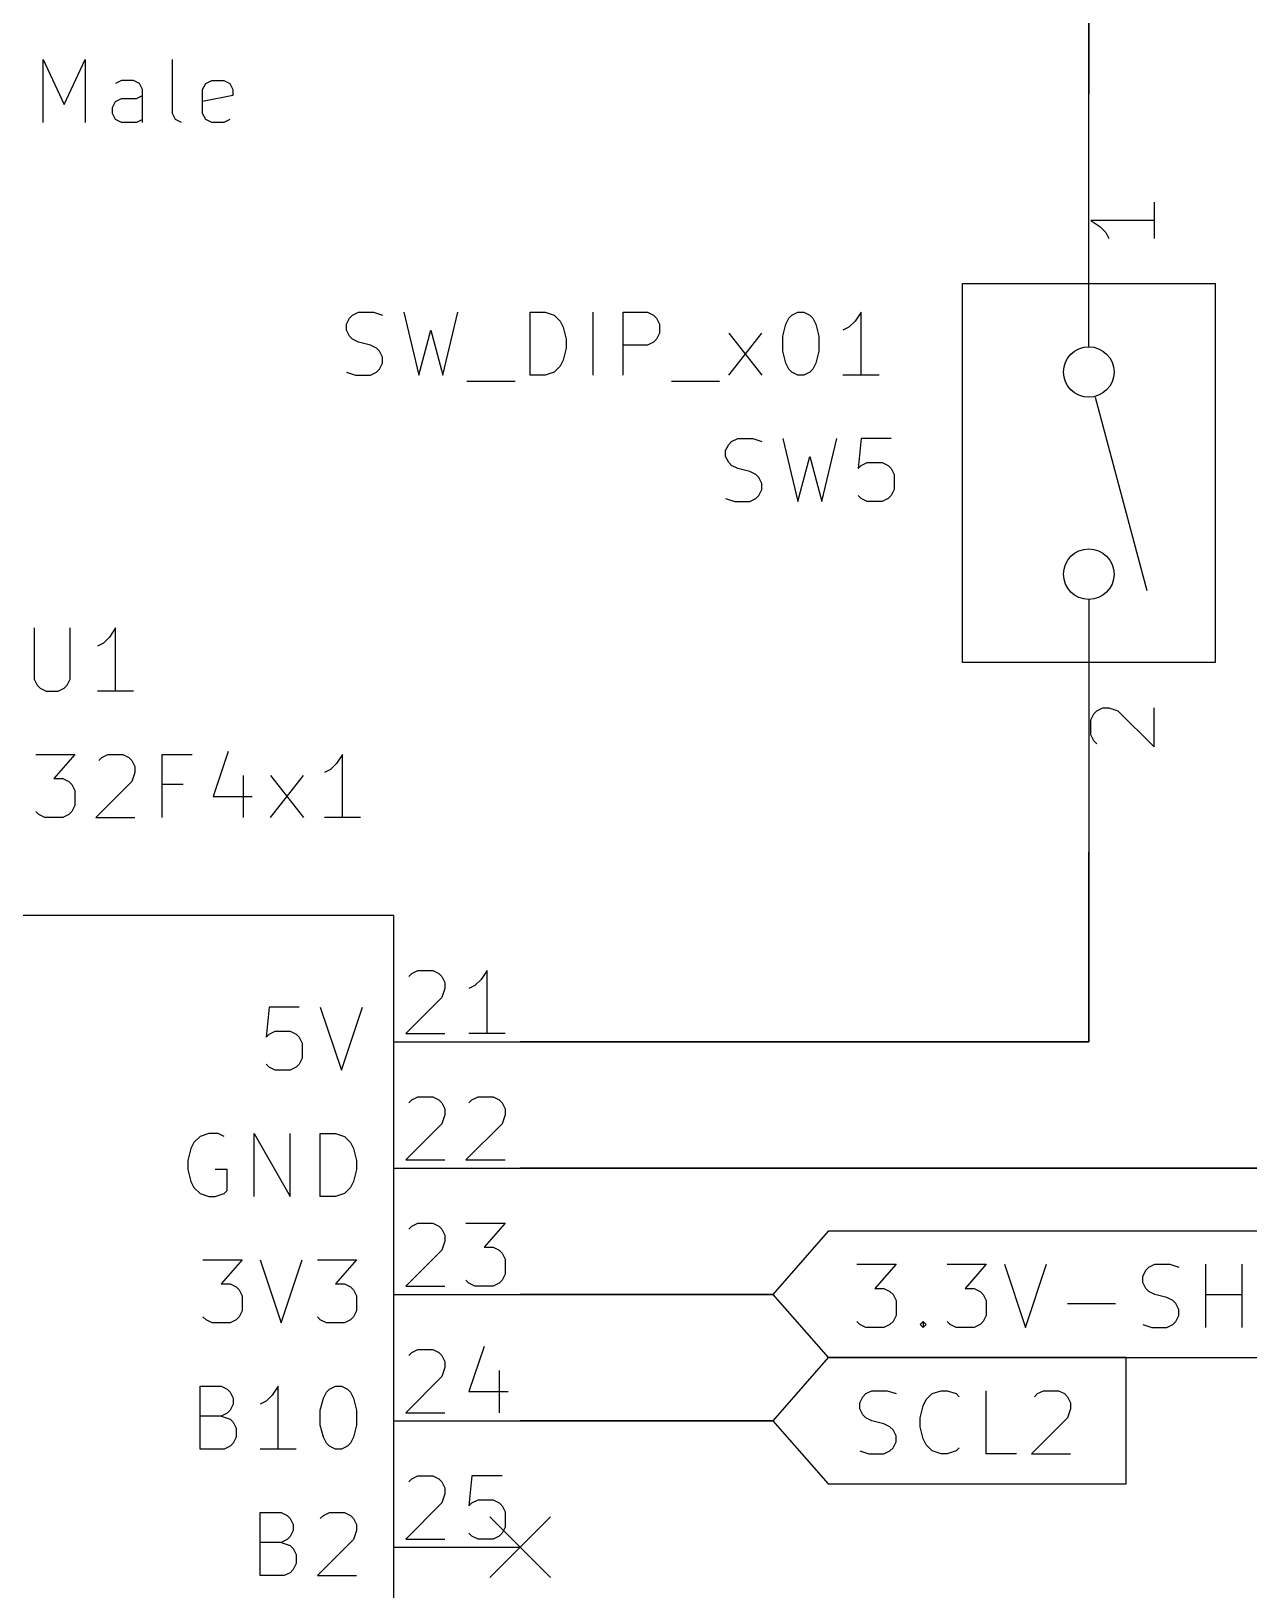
# Model space of a CAD drawing. Extents: x -4.8 to 16.7, y -9.4 to 5.7.
# Drawn here: x 12.519 to 14.687, y 0.669 to 3.445 of the extents above; entities that cross this region are included whole.
import ezdxf

# ---------------------------------------------------------------- set-up
doc = ezdxf.new("R2010")
doc.units = 0
doc.header["$MEASUREMENT"] = 0
for name, color, linetype in [('BLUE2', 5, 'CONTINUOUS'), ('CYAN2', 4, 'CONTINUOUS'), ('LYELLOW', 51, 'CONTINUOUS'), ('RED2', 1, 'CONTINUOUS'), ('RED3', 11, 'CONTINUOUS')]:
    doc.layers.add(name, color=color, linetype=linetype)
doc.layers.add('GREEN3', color=91, linetype='CONTINUOUS', lineweight=30)

msp = doc.modelspace()

# ---------------------------------------------------------------- linework, layer by layer
at = {"layer": 'BLUE2', "linetype": 'Continuous'}
for p, q in [((13.3358, 0.7993), (13.4438, 0.6913)), ((13.4438, 0.7993), (13.3358, 0.6913))]:
    msp.add_line(p, q, dxfattribs=at)
at = {"layer": 'CYAN2', "linetype": 'Continuous'}
for p, q in [((12.5407, 3.282), (12.5407, 3.3945)), ((12.5407, 3.3945), (12.5782, 3.3141)), ((12.5407, 3.282), (12.5407, 3.3945)), ((12.5407, 3.3945), (12.5782, 3.3141)), ((12.5782, 3.3141), (12.6157, 3.3945)), ((12.5782, 3.3141), (12.6157, 3.3945)), ((12.6157, 3.3945), (12.6157, 3.282)), ((12.6157, 3.3945), (12.6157, 3.282)), ((12.7711, 3.298), (12.7711, 3.3945)), ((12.7711, 3.298), (12.7711, 3.3945)), ((12.68, 3.357), (12.6693, 3.3516)), ((12.68, 3.357), (12.6693, 3.3516)), ((12.7014, 3.357), (12.68, 3.357)), ((12.7014, 3.357), (12.68, 3.357)), ((12.7121, 3.3516), (12.7014, 3.357)), ((12.7121, 3.3516), (12.7014, 3.357)), ((12.7175, 3.3409), (12.7121, 3.3516)), ((12.7175, 3.3409), (12.7121, 3.3516)), ((12.7175, 3.282), (12.7175, 3.3409)), ((12.7175, 3.282), (12.7175, 3.3409)), ((12.8246, 3.3409), (12.83, 3.3516)), ((12.8246, 3.3409), (12.83, 3.3516)), ((12.8246, 3.298), (12.8246, 3.3409)), ((12.8246, 3.298), (12.8246, 3.3409)), ((12.83, 3.3516), (12.8407, 3.357)), ((12.83, 3.3516), (12.8407, 3.357)), ((12.8407, 3.357), (12.8622, 3.357)), ((12.8407, 3.357), (12.8622, 3.357)), ((12.8622, 3.357), (12.8729, 3.3516)), ((12.8622, 3.357), (12.8729, 3.3516)), ((12.8729, 3.3516), (12.8782, 3.3409)), ((12.8729, 3.3516), (12.8782, 3.3409)), ((12.8782, 3.3409), (12.8782, 3.3302)), ((12.8782, 3.3409), (12.8782, 3.3302)), ((12.6639, 3.3087), (12.6693, 3.3195)), ((12.6639, 3.3087), (12.6693, 3.3195)), ((12.6639, 3.298), (12.6639, 3.3087)), ((12.6639, 3.298), (12.6639, 3.3087)), ((12.6693, 3.3195), (12.68, 3.3248)), ((12.6693, 3.3195), (12.68, 3.3248)), ((12.68, 3.3248), (12.7068, 3.3248)), ((12.68, 3.3248), (12.7068, 3.3248)), ((12.7068, 3.3248), (12.7175, 3.3302)), ((12.7068, 3.3248), (12.7175, 3.3302)), ((12.8782, 3.3302), (12.8246, 3.3195)), ((12.8782, 3.3302), (12.8246, 3.3195)), ((12.6693, 3.2873), (12.6639, 3.298)), ((12.6693, 3.2873), (12.6639, 3.298)), ((12.68, 3.282), (12.6693, 3.2873)), ((12.68, 3.282), (12.6693, 3.2873)), ((12.7068, 3.282), (12.68, 3.282)), ((12.7068, 3.282), (12.68, 3.282)), ((12.7175, 3.2873), (12.7068, 3.282)), ((12.7175, 3.2873), (12.7068, 3.282)), ((12.7764, 3.2873), (12.7711, 3.298)), ((12.7764, 3.2873), (12.7711, 3.298)), ((12.7872, 3.282), (12.7764, 3.2873)), ((12.7872, 3.282), (12.7764, 3.2873)), ((12.83, 3.2873), (12.8246, 3.298)), ((12.83, 3.2873), (12.8246, 3.298)), ((12.8407, 3.282), (12.83, 3.2873)), ((12.8407, 3.282), (12.83, 3.2873)), ((12.8622, 3.282), (12.8407, 3.282)), ((12.8622, 3.282), (12.8407, 3.282)), ((12.8729, 3.2873), (12.8622, 3.282)), ((12.8729, 3.2873), (12.8622, 3.282)), ((13.0915, 2.9391), (13.1022, 2.9445)), ((13.0915, 2.9391), (13.1022, 2.9445)), ((13.1022, 2.9445), (13.129, 2.9445)), ((13.1022, 2.9445), (13.129, 2.9445)), ((13.129, 2.9445), (13.1451, 2.9391)), ((13.129, 2.9445), (13.1451, 2.9391)), ((13.1826, 2.9445), (13.2094, 2.832)), ((13.1826, 2.9445), (13.2094, 2.832)), ((13.2522, 2.832), (13.279, 2.9445)), ((13.2522, 2.832), (13.279, 2.9445)), ((13.4076, 2.832), (13.4076, 2.9445)), ((13.4076, 2.9445), (13.4344, 2.9445)), ((13.4076, 2.832), (13.4076, 2.9445)), ((13.4076, 2.9445), (13.4344, 2.9445)), ((13.4344, 2.9445), (13.4504, 2.9391)), ((13.4344, 2.9445), (13.4504, 2.9391)), ((13.5201, 2.832), (13.5201, 2.9445)), ((13.5201, 2.832), (13.5201, 2.9445)), ((13.5736, 2.832), (13.5736, 2.9445)), ((13.5736, 2.9445), (13.6165, 2.9445)), ((13.5736, 2.832), (13.5736, 2.9445)), ((13.5736, 2.9445), (13.6165, 2.9445)), ((13.6165, 2.9445), (13.6272, 2.9391)), ((13.6165, 2.9445), (13.6272, 2.9391)), ((13.8737, 2.9391), (13.8844, 2.9445)), ((13.8737, 2.9391), (13.8844, 2.9445)), ((13.8844, 2.9445), (13.8951, 2.9445)), ((13.8844, 2.9445), (13.8951, 2.9445)), ((13.8951, 2.9445), (13.9058, 2.9391)), ((13.8951, 2.9445), (13.9058, 2.9391)), ((13.9969, 2.9445), (13.9862, 2.9284)), ((13.9969, 2.9445), (13.9862, 2.9284)), ((13.9969, 2.832), (13.9969, 2.9445)), ((13.9969, 2.832), (13.9969, 2.9445)), ((13.0808, 2.923), (13.0862, 2.9338)), ((13.0808, 2.923), (13.0862, 2.9338)), ((13.0808, 2.9123), (13.0808, 2.923)), ((13.0808, 2.9123), (13.0808, 2.923)), ((13.0862, 2.9338), (13.0915, 2.9391)), ((13.0862, 2.9338), (13.0915, 2.9391)), ((13.4504, 2.9391), (13.4611, 2.9284)), ((13.4504, 2.9391), (13.4611, 2.9284)), ((13.4611, 2.9284), (13.4665, 2.9177)), ((13.4611, 2.9284), (13.4665, 2.9177)), ((13.4665, 2.9177), (13.4719, 2.8963)), ((13.4665, 2.9177), (13.4719, 2.8963)), ((13.6272, 2.9391), (13.6326, 2.9338)), ((13.6272, 2.9391), (13.6326, 2.9338)), ((13.6326, 2.9338), (13.6379, 2.923)), ((13.6326, 2.9338), (13.6379, 2.923)), ((13.6379, 2.923), (13.6379, 2.907)), ((13.6379, 2.923), (13.6379, 2.907)), ((13.8576, 2.9016), (13.8629, 2.923)), ((13.8576, 2.9016), (13.8629, 2.923)), ((13.8629, 2.923), (13.8683, 2.9338)), ((13.8629, 2.923), (13.8683, 2.9338)), ((13.8683, 2.9338), (13.8737, 2.9391)), ((13.8683, 2.9338), (13.8737, 2.9391)), ((13.9058, 2.9391), (13.9111, 2.9338)), ((13.9058, 2.9391), (13.9111, 2.9338)), ((13.9111, 2.9338), (13.9165, 2.923)), ((13.9111, 2.9338), (13.9165, 2.923)), ((13.9165, 2.923), (13.9219, 2.9016)), ((13.9165, 2.923), (13.9219, 2.9016)), ((13.9754, 2.9177), (13.9647, 2.9123)), ((13.9754, 2.9177), (13.9647, 2.9123)), ((13.9862, 2.9284), (13.9754, 2.9177)), ((13.9862, 2.9284), (13.9754, 2.9177)), ((13.0862, 2.9016), (13.0808, 2.9123)), ((13.0862, 2.9016), (13.0808, 2.9123)), ((13.0915, 2.8963), (13.0862, 2.9016)), ((13.0915, 2.8963), (13.0862, 2.9016)), ((13.1022, 2.8909), (13.0915, 2.8963)), ((13.1022, 2.8909), (13.0915, 2.8963)), ((13.1236, 2.8855), (13.1022, 2.8909)), ((13.1236, 2.8855), (13.1022, 2.8909)), ((13.2094, 2.832), (13.2308, 2.9123)), ((13.2094, 2.832), (13.2308, 2.9123)), ((13.2308, 2.9123), (13.2522, 2.832)), ((13.2308, 2.9123), (13.2522, 2.832)), ((13.4719, 2.8963), (13.4719, 2.8802)), ((13.4719, 2.8963), (13.4719, 2.8802)), ((13.6272, 2.8909), (13.6165, 2.8855)), ((13.6272, 2.8909), (13.6165, 2.8855)), ((13.6326, 2.8963), (13.6272, 2.8909)), ((13.6326, 2.8963), (13.6272, 2.8909)), ((13.6379, 2.907), (13.6326, 2.8963)), ((13.6379, 2.907), (13.6326, 2.8963)), ((13.7612, 2.832), (13.8201, 2.907)), ((13.7612, 2.907), (13.8201, 2.832)), ((13.7612, 2.832), (13.8201, 2.907)), ((13.7612, 2.907), (13.8201, 2.832)), ((13.8576, 2.8748), (13.8576, 2.9016)), ((13.8576, 2.8748), (13.8576, 2.9016)), ((13.9219, 2.9016), (13.9219, 2.8748)), ((13.9219, 2.9016), (13.9219, 2.8748)), ((13.1344, 2.8802), (13.1236, 2.8855)), ((13.1344, 2.8802), (13.1236, 2.8855)), ((13.1397, 2.8748), (13.1344, 2.8802)), ((13.1397, 2.8748), (13.1344, 2.8802)), ((13.1451, 2.8641), (13.1397, 2.8748)), ((13.1451, 2.8641), (13.1397, 2.8748)), ((13.1451, 2.8534), (13.1451, 2.8641)), ((13.1451, 2.8534), (13.1451, 2.8641)), ((13.4665, 2.8587), (13.4611, 2.848)), ((13.4665, 2.8587), (13.4611, 2.848)), ((13.4719, 2.8802), (13.4665, 2.8587)), ((13.4719, 2.8802), (13.4665, 2.8587)), ((13.6165, 2.8855), (13.5736, 2.8855)), ((13.6165, 2.8855), (13.5736, 2.8855)), ((13.8629, 2.8534), (13.8576, 2.8748)), ((13.8629, 2.8534), (13.8576, 2.8748)), ((13.9219, 2.8748), (13.9165, 2.8534)), ((13.9219, 2.8748), (13.9165, 2.8534)), ((13.0808, 2.8373), (13.0969, 2.832)), ((13.0808, 2.8373), (13.0969, 2.832)), ((13.0969, 2.832), (13.1236, 2.832)), ((13.0969, 2.832), (13.1236, 2.832)), ((13.1236, 2.832), (13.1344, 2.8373)), ((13.1236, 2.832), (13.1344, 2.8373)), ((13.1344, 2.8373), (13.1397, 2.8427)), ((13.1344, 2.8373), (13.1397, 2.8427)), ((13.1397, 2.8427), (13.1451, 2.8534)), ((13.1397, 2.8427), (13.1451, 2.8534)), ((13.4344, 2.832), (13.4076, 2.832)), ((13.4344, 2.832), (13.4076, 2.832)), ((13.4504, 2.8373), (13.4344, 2.832)), ((13.4504, 2.8373), (13.4344, 2.832)), ((13.4611, 2.848), (13.4504, 2.8373)), ((13.4611, 2.848), (13.4504, 2.8373)), ((13.8683, 2.8427), (13.8629, 2.8534)), ((13.8683, 2.8427), (13.8629, 2.8534)), ((13.8737, 2.8373), (13.8683, 2.8427)), ((13.8737, 2.8373), (13.8683, 2.8427)), ((13.8844, 2.832), (13.8737, 2.8373)), ((13.8844, 2.832), (13.8737, 2.8373)), ((13.8951, 2.832), (13.8844, 2.832)), ((13.8951, 2.832), (13.8844, 2.832)), ((13.9058, 2.8373), (13.8951, 2.832)), ((13.9058, 2.8373), (13.8951, 2.832)), ((13.9111, 2.8427), (13.9058, 2.8373)), ((13.9111, 2.8427), (13.9058, 2.8373)), ((13.9165, 2.8534), (13.9111, 2.8427)), ((13.9165, 2.8534), (13.9111, 2.8427)), ((14.029, 2.832), (13.9647, 2.832)), ((14.029, 2.832), (13.9647, 2.832)), ((13.2951, 2.8213), (13.3808, 2.8213)), ((13.2951, 2.8213), (13.3808, 2.8213)), ((13.6594, 2.8213), (13.7451, 2.8213)), ((13.6594, 2.8213), (13.7451, 2.8213)), ((13.7558, 2.698), (13.7612, 2.7088)), ((13.7558, 2.698), (13.7612, 2.7088)), ((13.7558, 2.6873), (13.7558, 2.698)), ((13.7558, 2.6873), (13.7558, 2.698)), ((13.7612, 2.7088), (13.7665, 2.7141)), ((13.7612, 2.7088), (13.7665, 2.7141)), ((13.7665, 2.7141), (13.7772, 2.7195)), ((13.7665, 2.7141), (13.7772, 2.7195)), ((13.7772, 2.7195), (13.804, 2.7195)), ((13.7772, 2.7195), (13.804, 2.7195)), ((13.804, 2.7195), (13.8201, 2.7141)), ((13.804, 2.7195), (13.8201, 2.7141)), ((13.8576, 2.7195), (13.8844, 2.607)), ((13.8576, 2.7195), (13.8844, 2.607)), ((13.9272, 2.607), (13.954, 2.7195)), ((13.9272, 2.607), (13.954, 2.7195)), ((13.9969, 2.7195), (13.9915, 2.6659)), ((13.9969, 2.7195), (13.9915, 2.6659)), ((14.0504, 2.7195), (13.9969, 2.7195)), ((14.0504, 2.7195), (13.9969, 2.7195)), ((13.7612, 2.6766), (13.7558, 2.6873)), ((13.7612, 2.6766), (13.7558, 2.6873)), ((13.7665, 2.6713), (13.7612, 2.6766)), ((13.7665, 2.6713), (13.7612, 2.6766)), ((13.7772, 2.6659), (13.7665, 2.6713)), ((13.7772, 2.6659), (13.7665, 2.6713)), ((13.7986, 2.6605), (13.7772, 2.6659)), ((13.7986, 2.6605), (13.7772, 2.6659)), ((13.8844, 2.607), (13.9058, 2.6873)), ((13.8844, 2.607), (13.9058, 2.6873)), ((13.9058, 2.6873), (13.9272, 2.607)), ((13.9058, 2.6873), (13.9272, 2.607)), ((13.9915, 2.6659), (13.9969, 2.6713)), ((13.9915, 2.6659), (13.9969, 2.6713)), ((13.9969, 2.6713), (14.0076, 2.6766)), ((13.9969, 2.6713), (14.0076, 2.6766)), ((14.0076, 2.6766), (14.0344, 2.6766)), ((14.0076, 2.6766), (14.0344, 2.6766)), ((14.0344, 2.6766), (14.0451, 2.6713)), ((14.0344, 2.6766), (14.0451, 2.6713)), ((14.0451, 2.6713), (14.0504, 2.6659)), ((14.0451, 2.6713), (14.0504, 2.6659)), ((14.0504, 2.6659), (14.0558, 2.6552)), ((14.0504, 2.6659), (14.0558, 2.6552)), ((13.8094, 2.6552), (13.7986, 2.6605)), ((13.8094, 2.6552), (13.7986, 2.6605)), ((13.8147, 2.6498), (13.8094, 2.6552)), ((13.8147, 2.6498), (13.8094, 2.6552)), ((13.8201, 2.6391), (13.8147, 2.6498)), ((13.8201, 2.6391), (13.8147, 2.6498)), ((13.8201, 2.6284), (13.8201, 2.6391)), ((13.8201, 2.6284), (13.8201, 2.6391)), ((14.0558, 2.6552), (14.0558, 2.6284)), ((14.0558, 2.6552), (14.0558, 2.6284)), ((13.7558, 2.6123), (13.7719, 2.607)), ((13.7558, 2.6123), (13.7719, 2.607)), ((13.7986, 2.607), (13.8094, 2.6123)), ((13.7986, 2.607), (13.8094, 2.6123)), ((13.8094, 2.6123), (13.8147, 2.6177)), ((13.8094, 2.6123), (13.8147, 2.6177)), ((13.8147, 2.6177), (13.8201, 2.6284)), ((13.8147, 2.6177), (13.8201, 2.6284)), ((13.9969, 2.6123), (13.9915, 2.6177)), ((13.9969, 2.6123), (13.9915, 2.6177)), ((14.0076, 2.607), (13.9969, 2.6123)), ((14.0076, 2.607), (13.9969, 2.6123)), ((14.0451, 2.6123), (14.0344, 2.607)), ((14.0451, 2.6123), (14.0344, 2.607)), ((14.0504, 2.6177), (14.0451, 2.6123)), ((14.0504, 2.6177), (14.0451, 2.6123)), ((14.0558, 2.6284), (14.0504, 2.6177)), ((14.0558, 2.6284), (14.0504, 2.6177)), ((13.7719, 2.607), (13.7986, 2.607)), ((13.7719, 2.607), (13.7986, 2.607)), ((14.0344, 2.607), (14.0076, 2.607)), ((14.0344, 2.607), (14.0076, 2.607)), ((12.5247, 2.382), (12.5247, 2.2909)), ((12.5247, 2.382), (12.5247, 2.2909)), ((12.589, 2.2909), (12.589, 2.382)), ((12.589, 2.2909), (12.589, 2.382)), ((12.6586, 2.3659), (12.6479, 2.3552)), ((12.6586, 2.3659), (12.6479, 2.3552)), ((12.6693, 2.382), (12.6586, 2.3659)), ((12.6693, 2.382), (12.6586, 2.3659)), ((12.6693, 2.2695), (12.6693, 2.382)), ((12.6693, 2.2695), (12.6693, 2.382)), ((12.6479, 2.3552), (12.6372, 2.3498)), ((12.6479, 2.3552), (12.6372, 2.3498)), ((12.5247, 2.2909), (12.53, 2.2802)), ((12.5247, 2.2909), (12.53, 2.2802)), ((12.53, 2.2802), (12.5354, 2.2748)), ((12.53, 2.2802), (12.5354, 2.2748)), ((12.5782, 2.2748), (12.5836, 2.2802)), ((12.5782, 2.2748), (12.5836, 2.2802)), ((12.5836, 2.2802), (12.589, 2.2909)), ((12.5836, 2.2802), (12.589, 2.2909)), ((12.5354, 2.2748), (12.5461, 2.2695)), ((12.5354, 2.2748), (12.5461, 2.2695)), ((12.5461, 2.2695), (12.5675, 2.2695)), ((12.5461, 2.2695), (12.5675, 2.2695)), ((12.5675, 2.2695), (12.5782, 2.2748)), ((12.5675, 2.2695), (12.5782, 2.2748)), ((12.7015, 2.2695), (12.6372, 2.2695)), ((12.7015, 2.2695), (12.6372, 2.2695)), ((12.5274, 2.157), (12.597, 2.157)), ((12.5274, 2.157), (12.597, 2.157)), ((12.597, 2.157), (12.5595, 2.1141)), ((12.597, 2.157), (12.5595, 2.1141)), ((12.6399, 2.1463), (12.6452, 2.1516)), ((12.6399, 2.1463), (12.6452, 2.1516)), ((12.6452, 2.1516), (12.6559, 2.157)), ((12.6452, 2.1516), (12.6559, 2.157)), ((12.6559, 2.157), (12.6827, 2.157)), ((12.6559, 2.157), (12.6827, 2.157)), ((12.6827, 2.157), (12.6934, 2.1516)), ((12.6827, 2.157), (12.6934, 2.1516)), ((12.6934, 2.1516), (12.6988, 2.1463)), ((12.6934, 2.1516), (12.6988, 2.1463)), ((12.6988, 2.1463), (12.7041, 2.1355)), ((12.6988, 2.1463), (12.7041, 2.1355)), ((12.7524, 2.0445), (12.7524, 2.157)), ((12.7524, 2.157), (12.8059, 2.157)), ((12.7524, 2.0445), (12.7524, 2.157)), ((12.7524, 2.157), (12.8059, 2.157)), ((12.8702, 2.1623), (12.8434, 2.082)), ((12.8702, 2.1623), (12.8434, 2.082)), ((13.0631, 2.1409), (13.0523, 2.1302)), ((13.0631, 2.1409), (13.0523, 2.1302)), ((13.0738, 2.157), (13.0631, 2.1409)), ((13.0738, 2.157), (13.0631, 2.1409)), ((13.0738, 2.0445), (13.0738, 2.157)), ((13.0738, 2.0445), (13.0738, 2.157)), ((12.5595, 2.1141), (12.5755, 2.1141)), ((12.5595, 2.1141), (12.5755, 2.1141)), ((12.5755, 2.1141), (12.5863, 2.1088)), ((12.5755, 2.1141), (12.5863, 2.1088)), ((12.7041, 2.1248), (12.6988, 2.1088)), ((12.7041, 2.1248), (12.6988, 2.1088)), ((12.7041, 2.1355), (12.7041, 2.1248)), ((12.7041, 2.1355), (12.7041, 2.1248)), ((12.897, 2.1195), (12.897, 2.0445)), ((12.897, 2.1195), (12.897, 2.0445)), ((12.9452, 2.0445), (13.0041, 2.1195)), ((12.9452, 2.1195), (13.0041, 2.0445)), ((12.9452, 2.0445), (13.0041, 2.1195)), ((12.9452, 2.1195), (13.0041, 2.0445)), ((13.0523, 2.1302), (13.0416, 2.1248)), ((13.0523, 2.1302), (13.0416, 2.1248)), ((12.5863, 2.1088), (12.5916, 2.1034)), ((12.5863, 2.1088), (12.5916, 2.1034)), ((12.5916, 2.1034), (12.597, 2.0927)), ((12.5916, 2.1034), (12.597, 2.0927)), ((12.597, 2.0927), (12.597, 2.0659)), ((12.597, 2.0927), (12.597, 2.0659)), ((12.6988, 2.1088), (12.6345, 2.0445)), ((12.6988, 2.1088), (12.6345, 2.0445)), ((12.7898, 2.1034), (12.7524, 2.1034)), ((12.7898, 2.1034), (12.7524, 2.1034)), ((12.8434, 2.082), (12.913, 2.082)), ((12.8434, 2.082), (12.913, 2.082)), ((12.5327, 2.0498), (12.5274, 2.0552)), ((12.5327, 2.0498), (12.5274, 2.0552)), ((12.5916, 2.0552), (12.5863, 2.0498)), ((12.5916, 2.0552), (12.5863, 2.0498)), ((12.597, 2.0659), (12.5916, 2.0552)), ((12.597, 2.0659), (12.5916, 2.0552)), ((12.5434, 2.0445), (12.5327, 2.0498)), ((12.5434, 2.0445), (12.5327, 2.0498)), ((12.5755, 2.0445), (12.5434, 2.0445)), ((12.5755, 2.0445), (12.5434, 2.0445)), ((12.5863, 2.0498), (12.5755, 2.0445)), ((12.5863, 2.0498), (12.5755, 2.0445)), ((12.6345, 2.0445), (12.7041, 2.0445)), ((12.6345, 2.0445), (12.7041, 2.0445)), ((13.1059, 2.0445), (13.0416, 2.0445)), ((13.1059, 2.0445), (13.0416, 2.0445)), ((12.9431, 1.707), (12.9377, 1.6534)), ((12.9431, 1.707), (12.9377, 1.6534)), ((12.9966, 1.707), (12.9431, 1.707)), ((12.9966, 1.707), (12.9431, 1.707)), ((13.0341, 1.707), (13.0716, 1.5945)), ((13.0341, 1.707), (13.0716, 1.5945)), ((13.0716, 1.5945), (13.1091, 1.707)), ((13.0716, 1.5945), (13.1091, 1.707)), ((12.9377, 1.6534), (12.9431, 1.6587)), ((12.9377, 1.6534), (12.9431, 1.6587)), ((12.9431, 1.6587), (12.9538, 1.6641)), ((12.9431, 1.6587), (12.9538, 1.6641)), ((12.9538, 1.6641), (12.9805, 1.6641)), ((12.9538, 1.6641), (12.9805, 1.6641)), ((12.9805, 1.6641), (12.9913, 1.6587)), ((12.9805, 1.6641), (12.9913, 1.6587)), ((12.9913, 1.6587), (12.9966, 1.6534)), ((12.9913, 1.6587), (12.9966, 1.6534)), ((12.9966, 1.6534), (13.002, 1.6427)), ((12.9966, 1.6534), (13.002, 1.6427)), ((13.002, 1.6427), (13.002, 1.6159)), ((13.002, 1.6427), (13.002, 1.6159)), ((13.002, 1.6159), (12.9966, 1.6052)), ((13.002, 1.6159), (12.9966, 1.6052)), ((12.9431, 1.5998), (12.9377, 1.6052)), ((12.9431, 1.5998), (12.9377, 1.6052)), ((12.9538, 1.5945), (12.9431, 1.5998)), ((12.9538, 1.5945), (12.9431, 1.5998)), ((12.9805, 1.5945), (12.9538, 1.5945)), ((12.9805, 1.5945), (12.9538, 1.5945)), ((12.9913, 1.5998), (12.9805, 1.5945)), ((12.9913, 1.5998), (12.9805, 1.5945)), ((12.9966, 1.6052), (12.9913, 1.5998)), ((12.9966, 1.6052), (12.9913, 1.5998)), ((12.8199, 1.4766), (12.8091, 1.4659)), ((12.8199, 1.4766), (12.8091, 1.4659)), ((12.8359, 1.482), (12.8199, 1.4766)), ((12.8359, 1.482), (12.8199, 1.4766)), ((12.852, 1.482), (12.8359, 1.482)), ((12.852, 1.482), (12.8359, 1.482)), ((12.8627, 1.4766), (12.852, 1.482)), ((12.8627, 1.4766), (12.852, 1.482)), ((12.9163, 1.3695), (12.9163, 1.482)), ((12.9163, 1.482), (12.9805, 1.3695)), ((12.9163, 1.3695), (12.9163, 1.482)), ((12.9163, 1.482), (12.9805, 1.3695)), ((12.9805, 1.3695), (12.9805, 1.482)), ((12.9805, 1.3695), (12.9805, 1.482)), ((13.0341, 1.3695), (13.0341, 1.482)), ((13.0341, 1.482), (13.0609, 1.482)), ((13.0341, 1.3695), (13.0341, 1.482)), ((13.0341, 1.482), (13.0609, 1.482)), ((13.0609, 1.482), (13.077, 1.4766)), ((13.0609, 1.482), (13.077, 1.4766)), ((13.077, 1.4766), (13.0877, 1.4659)), ((13.077, 1.4766), (13.0877, 1.4659)), ((12.8038, 1.4552), (12.7984, 1.4337)), ((12.8038, 1.4552), (12.7984, 1.4337)), ((12.8091, 1.4659), (12.8038, 1.4552)), ((12.8091, 1.4659), (12.8038, 1.4552)), ((13.0877, 1.4659), (13.093, 1.4552)), ((13.0877, 1.4659), (13.093, 1.4552)), ((13.093, 1.4552), (13.0984, 1.4337)), ((13.093, 1.4552), (13.0984, 1.4337)), ((12.7984, 1.4337), (12.7984, 1.4177)), ((12.7984, 1.4337), (12.7984, 1.4177)), ((12.7984, 1.4177), (12.8038, 1.3962)), ((12.7984, 1.4177), (12.8038, 1.3962)), ((12.868, 1.4177), (12.8466, 1.4177)), ((12.868, 1.4177), (12.8466, 1.4177)), ((12.868, 1.3802), (12.868, 1.4177)), ((12.868, 1.3802), (12.868, 1.4177)), ((13.0984, 1.4177), (13.093, 1.3962)), ((13.0984, 1.4177), (13.093, 1.3962)), ((13.0984, 1.4337), (13.0984, 1.4177)), ((13.0984, 1.4337), (13.0984, 1.4177)), ((12.8038, 1.3962), (12.8091, 1.3855)), ((12.8038, 1.3962), (12.8091, 1.3855)), ((13.093, 1.3962), (13.0877, 1.3855)), ((13.093, 1.3962), (13.0877, 1.3855)), ((12.8091, 1.3855), (12.8199, 1.3748)), ((12.8091, 1.3855), (12.8199, 1.3748)), ((12.8199, 1.3748), (12.8359, 1.3695)), ((12.8199, 1.3748), (12.8359, 1.3695)), ((12.8359, 1.3695), (12.8466, 1.3695)), ((12.8359, 1.3695), (12.8466, 1.3695)), ((12.8466, 1.3695), (12.8627, 1.3748)), ((12.8466, 1.3695), (12.8627, 1.3748)), ((12.8627, 1.3748), (12.868, 1.3802)), ((12.8627, 1.3748), (12.868, 1.3802)), ((13.0609, 1.3695), (13.0341, 1.3695)), ((13.0609, 1.3695), (13.0341, 1.3695)), ((13.077, 1.3748), (13.0609, 1.3695)), ((13.077, 1.3748), (13.0609, 1.3695)), ((13.0877, 1.3855), (13.077, 1.3748)), ((13.0877, 1.3855), (13.077, 1.3748)), ((12.8252, 1.257), (12.8948, 1.257)), ((12.8252, 1.257), (12.8948, 1.257)), ((12.8948, 1.257), (12.8573, 1.2141)), ((12.8948, 1.257), (12.8573, 1.2141)), ((12.927, 1.257), (12.9645, 1.1445)), ((12.927, 1.257), (12.9645, 1.1445)), ((12.9645, 1.1445), (13.002, 1.257)), ((12.9645, 1.1445), (13.002, 1.257)), ((13.0288, 1.257), (13.0984, 1.257)), ((13.0288, 1.257), (13.0984, 1.257)), ((13.0984, 1.257), (13.0609, 1.2141)), ((13.0984, 1.257), (13.0609, 1.2141)), ((12.8573, 1.2141), (12.8734, 1.2141)), ((12.8573, 1.2141), (12.8734, 1.2141)), ((12.8734, 1.2141), (12.8841, 1.2087)), ((12.8734, 1.2141), (12.8841, 1.2087)), ((12.8841, 1.2087), (12.8895, 1.2034)), ((12.8841, 1.2087), (12.8895, 1.2034)), ((12.8895, 1.2034), (12.8948, 1.1927)), ((12.8895, 1.2034), (12.8948, 1.1927)), ((13.0609, 1.2141), (13.077, 1.2141)), ((13.0609, 1.2141), (13.077, 1.2141)), ((13.077, 1.2141), (13.0877, 1.2087)), ((13.077, 1.2141), (13.0877, 1.2087)), ((13.0877, 1.2087), (13.093, 1.2034)), ((13.0877, 1.2087), (13.093, 1.2034)), ((13.093, 1.2034), (13.0984, 1.1927)), ((13.093, 1.2034), (13.0984, 1.1927)), ((12.8948, 1.1659), (12.8895, 1.1552)), ((12.8948, 1.1659), (12.8895, 1.1552)), ((12.8948, 1.1927), (12.8948, 1.1659)), ((12.8948, 1.1927), (12.8948, 1.1659)), ((13.0984, 1.1659), (13.093, 1.1552)), ((13.0984, 1.1659), (13.093, 1.1552)), ((13.0984, 1.1927), (13.0984, 1.1659)), ((13.0984, 1.1927), (13.0984, 1.1659)), ((12.8306, 1.1498), (12.8252, 1.1552)), ((12.8306, 1.1498), (12.8252, 1.1552)), ((12.8413, 1.1445), (12.8306, 1.1498)), ((12.8413, 1.1445), (12.8306, 1.1498)), ((12.8734, 1.1445), (12.8413, 1.1445)), ((12.8734, 1.1445), (12.8413, 1.1445)), ((12.8841, 1.1498), (12.8734, 1.1445)), ((12.8841, 1.1498), (12.8734, 1.1445)), ((12.8895, 1.1552), (12.8841, 1.1498)), ((12.8895, 1.1552), (12.8841, 1.1498)), ((13.0341, 1.1498), (13.0288, 1.1552)), ((13.0341, 1.1498), (13.0288, 1.1552)), ((13.0449, 1.1445), (13.0341, 1.1498)), ((13.0449, 1.1445), (13.0341, 1.1498)), ((13.077, 1.1445), (13.0449, 1.1445)), ((13.077, 1.1445), (13.0449, 1.1445)), ((13.0877, 1.1498), (13.077, 1.1445)), ((13.0877, 1.1498), (13.077, 1.1445)), ((13.093, 1.1552), (13.0877, 1.1498)), ((13.093, 1.1552), (13.0877, 1.1498)), ((12.8199, 0.9195), (12.8199, 1.032)), ((12.8199, 1.032), (12.8573, 1.032)), ((12.8199, 0.9195), (12.8199, 1.032)), ((12.8199, 1.032), (12.8573, 1.032)), ((12.8573, 1.032), (12.868, 1.0266)), ((12.8573, 1.032), (12.868, 1.0266)), ((12.9591, 1.032), (12.9484, 1.0159)), ((12.9591, 1.032), (12.9484, 1.0159)), ((12.9591, 0.9195), (12.9591, 1.032)), ((12.9591, 0.9195), (12.9591, 1.032)), ((13.0502, 1.0266), (13.0609, 1.032)), ((13.0502, 1.0266), (13.0609, 1.032)), ((13.0609, 1.032), (13.0716, 1.032)), ((13.0609, 1.032), (13.0716, 1.032)), ((13.0716, 1.032), (13.0823, 1.0266)), ((13.0716, 1.032), (13.0823, 1.0266)), ((12.868, 1.0266), (12.8734, 1.0212)), ((12.868, 1.0266), (12.8734, 1.0212)), ((12.8734, 1.0212), (12.8788, 1.0105)), ((12.8734, 1.0212), (12.8788, 1.0105)), ((12.8788, 0.9998), (12.8734, 0.9891)), ((12.8788, 0.9998), (12.8734, 0.9891)), ((12.8788, 1.0105), (12.8788, 0.9998)), ((12.8788, 1.0105), (12.8788, 0.9998)), ((12.9377, 1.0052), (12.927, 0.9998)), ((12.9377, 1.0052), (12.927, 0.9998)), ((12.9484, 1.0159), (12.9377, 1.0052)), ((12.9484, 1.0159), (12.9377, 1.0052)), ((13.0341, 0.9891), (13.0395, 1.0105)), ((13.0341, 0.9891), (13.0395, 1.0105)), ((13.0395, 1.0105), (13.0449, 1.0212)), ((13.0395, 1.0105), (13.0449, 1.0212)), ((13.0449, 1.0212), (13.0502, 1.0266)), ((13.0449, 1.0212), (13.0502, 1.0266)), ((13.0823, 1.0266), (13.0877, 1.0212)), ((13.0823, 1.0266), (13.0877, 1.0212)), ((13.0877, 1.0212), (13.093, 1.0105)), ((13.0877, 1.0212), (13.093, 1.0105)), ((13.093, 1.0105), (13.0984, 0.9891)), ((13.093, 1.0105), (13.0984, 0.9891)), ((12.8573, 0.9784), (12.8199, 0.9784)), ((12.8573, 0.9784), (12.8199, 0.9784)), ((12.868, 0.9837), (12.8573, 0.9784)), ((12.868, 0.9837), (12.8573, 0.9784)), ((12.8573, 0.9784), (12.8734, 0.973)), ((12.8573, 0.9784), (12.8734, 0.973)), ((12.8734, 0.9891), (12.868, 0.9837)), ((12.8734, 0.9891), (12.868, 0.9837)), ((12.8734, 0.973), (12.8788, 0.9677)), ((12.8734, 0.973), (12.8788, 0.9677)), ((13.0341, 0.9623), (13.0341, 0.9891)), ((13.0341, 0.9623), (13.0341, 0.9891)), ((13.0984, 0.9891), (13.0984, 0.9623)), ((13.0984, 0.9891), (13.0984, 0.9623)), ((12.8788, 0.9677), (12.8841, 0.957)), ((12.8788, 0.9677), (12.8841, 0.957)), ((12.8841, 0.957), (12.8841, 0.9409)), ((12.8841, 0.957), (12.8841, 0.9409)), ((13.0395, 0.9409), (13.0341, 0.9623)), ((13.0395, 0.9409), (13.0341, 0.9623)), ((13.0984, 0.9623), (13.093, 0.9409)), ((13.0984, 0.9623), (13.093, 0.9409)), ((12.8627, 0.9195), (12.8199, 0.9195)), ((12.8627, 0.9195), (12.8199, 0.9195)), ((12.8734, 0.9248), (12.8627, 0.9195)), ((12.8734, 0.9248), (12.8627, 0.9195)), ((12.8788, 0.9302), (12.8734, 0.9248)), ((12.8788, 0.9302), (12.8734, 0.9248)), ((12.8841, 0.9409), (12.8788, 0.9302)), ((12.8841, 0.9409), (12.8788, 0.9302)), ((12.9913, 0.9195), (12.927, 0.9195)), ((12.9913, 0.9195), (12.927, 0.9195)), ((13.0449, 0.9302), (13.0395, 0.9409)), ((13.0449, 0.9302), (13.0395, 0.9409)), ((13.0502, 0.9248), (13.0449, 0.9302)), ((13.0502, 0.9248), (13.0449, 0.9302)), ((13.0609, 0.9195), (13.0502, 0.9248)), ((13.0609, 0.9195), (13.0502, 0.9248)), ((13.0716, 0.9195), (13.0609, 0.9195)), ((13.0716, 0.9195), (13.0609, 0.9195)), ((13.0823, 0.9248), (13.0716, 0.9195)), ((13.0823, 0.9248), (13.0716, 0.9195)), ((13.0877, 0.9302), (13.0823, 0.9248)), ((13.0877, 0.9302), (13.0823, 0.9248)), ((13.093, 0.9409), (13.0877, 0.9302)), ((13.093, 0.9409), (13.0877, 0.9302)), ((12.927, 0.6945), (12.927, 0.807)), ((12.927, 0.807), (12.9645, 0.807)), ((12.927, 0.6945), (12.927, 0.807)), ((12.927, 0.807), (12.9645, 0.807)), ((12.9645, 0.807), (12.9752, 0.8016)), ((12.9645, 0.807), (12.9752, 0.8016)), ((13.0395, 0.8016), (13.0502, 0.807)), ((13.0395, 0.8016), (13.0502, 0.807)), ((13.0502, 0.807), (13.077, 0.807)), ((13.0502, 0.807), (13.077, 0.807)), ((13.077, 0.807), (13.0877, 0.8016)), ((13.077, 0.807), (13.0877, 0.8016)), ((12.9752, 0.8016), (12.9805, 0.7962)), ((12.9752, 0.8016), (12.9805, 0.7962)), ((12.9805, 0.7962), (12.9859, 0.7855)), ((12.9805, 0.7962), (12.9859, 0.7855)), ((12.9859, 0.7855), (12.9859, 0.7748)), ((12.9859, 0.7855), (12.9859, 0.7748)), ((13.0341, 0.7962), (13.0395, 0.8016)), ((13.0341, 0.7962), (13.0395, 0.8016)), ((13.0877, 0.8016), (13.093, 0.7962)), ((13.0877, 0.8016), (13.093, 0.7962)), ((13.093, 0.7962), (13.0984, 0.7855)), ((13.093, 0.7962), (13.0984, 0.7855)), ((13.0984, 0.7855), (13.0984, 0.7748)), ((13.0984, 0.7855), (13.0984, 0.7748)), ((12.9645, 0.7534), (12.927, 0.7534)), ((12.9645, 0.7534), (12.927, 0.7534)), ((12.9752, 0.7587), (12.9645, 0.7534)), ((12.9752, 0.7587), (12.9645, 0.7534)), ((12.9645, 0.7534), (12.9805, 0.748)), ((12.9645, 0.7534), (12.9805, 0.748)), ((12.9805, 0.7641), (12.9752, 0.7587)), ((12.9805, 0.7641), (12.9752, 0.7587)), ((12.9859, 0.7748), (12.9805, 0.7641)), ((12.9859, 0.7748), (12.9805, 0.7641)), ((13.093, 0.7587), (13.0288, 0.6945)), ((13.093, 0.7587), (13.0288, 0.6945)), ((13.0984, 0.7748), (13.093, 0.7587)), ((13.0984, 0.7748), (13.093, 0.7587)), ((12.9805, 0.748), (12.9859, 0.7427)), ((12.9805, 0.748), (12.9859, 0.7427)), ((12.9859, 0.7427), (12.9913, 0.732)), ((12.9859, 0.7427), (12.9913, 0.732)), ((12.9913, 0.732), (12.9913, 0.7159)), ((12.9913, 0.732), (12.9913, 0.7159)), ((12.9698, 0.6945), (12.927, 0.6945)), ((12.9698, 0.6945), (12.927, 0.6945)), ((12.9805, 0.6998), (12.9698, 0.6945)), ((12.9805, 0.6998), (12.9698, 0.6945)), ((12.9859, 0.7052), (12.9805, 0.6998)), ((12.9859, 0.7052), (12.9805, 0.6998)), ((12.9913, 0.7159), (12.9859, 0.7052)), ((12.9913, 0.7159), (12.9859, 0.7052)), ((13.0288, 0.6945), (13.0984, 0.6945)), ((13.0288, 0.6945), (13.0984, 0.6945))]:
    msp.add_line(p, q, dxfattribs=at)
at = {"layer": 'GREEN3', "linetype": 'Continuous'}
for p, q in [((14.4023, 3.8953), (14.4023, 3.3328)), ((14.4023, 1.9828), (14.4023, 1.6453)), ((13.3898, 1.6453), (14.4023, 1.6453)), ((13.3898, 1.4203), (14.7398, 1.4203)), ((13.3898, 1.1953), (13.8398, 1.1953)), ((13.3898, 0.9703), (13.8398, 0.9703))]:
    msp.add_line(p, q, dxfattribs=at)
at = {"layer": 'LYELLOW', "linetype": 'Continuous'}
for p, q in [((14.1773, 2.3203), (14.1773, 2.9953)), ((14.1773, 2.9953), (14.6273, 2.9953)), ((14.6273, 2.9953), (14.6273, 2.3203)), ((14.6273, 2.3203), (14.1773, 2.3203))]:
    msp.add_line(p, q, dxfattribs=at)
at = {"layer": 'RED2', "linetype": 'Continuous'}
for p, q in [((14.4023, 2.8828), (14.4023, 3.3328)), ((14.4023, 2.8828), (14.4023, 3.3328)), ((14.1773, 2.3203), (14.1773, 2.9953)), ((14.1773, 2.9953), (14.6273, 2.9953)), ((14.1773, 2.3203), (14.1773, 2.9953)), ((14.1773, 2.9953), (14.6273, 2.9953)), ((14.6273, 2.9953), (14.6273, 2.3203)), ((14.6273, 2.9953), (14.6273, 2.3203)), ((14.4136, 2.7928), (14.5058, 2.4486)), ((14.4023, 2.4328), (14.4023, 1.9828)), ((14.4023, 2.4328), (14.4023, 1.9828)), ((14.6273, 2.3203), (14.1773, 2.3203)), ((14.6273, 2.3203), (14.1773, 2.3203)), ((13.1648, 1.8703), (11.8148, 1.8703)), ((13.1648, -2.7422), (13.1648, 1.8703)), ((13.1648, 1.6453), (13.3898, 1.6453)), ((13.1648, 1.6453), (13.3898, 1.6453)), ((13.1648, 1.4203), (13.3898, 1.4203)), ((13.1648, 1.4203), (13.3898, 1.4203)), ((13.9383, 1.3079), (13.8398, 1.1953)), ((15.433, 1.3079), (13.9383, 1.3079)), ((13.9895, 1.2489), (14.0592, 1.2489)), ((14.0592, 1.2489), (14.0216, 1.2061)), ((14.1502, 1.2489), (14.2199, 1.2489)), ((14.2199, 1.2489), (14.1824, 1.2061)), ((14.252, 1.2489), (14.2895, 1.1364)), ((14.2895, 1.1364), (14.327, 1.2489)), ((14.4984, 1.2275), (14.5038, 1.2382)), ((14.4984, 1.2168), (14.4984, 1.2275)), ((14.5038, 1.2382), (14.5092, 1.2436)), ((14.5092, 1.2436), (14.5199, 1.2489)), ((14.5199, 1.2489), (14.5467, 1.2489)), ((14.5467, 1.2489), (14.5627, 1.2436)), ((14.6109, 1.1364), (14.6109, 1.2489)), ((14.6752, 1.1364), (14.6752, 1.2489)), ((13.1648, 1.1953), (13.3898, 1.1953)), ((13.1648, 1.1953), (13.3898, 1.1953)), ((13.8398, 1.1953), (13.9383, 1.0828)), ((14.0216, 1.2061), (14.0377, 1.2061)), ((14.0377, 1.2061), (14.0484, 1.2007)), ((14.0484, 1.2007), (14.0538, 1.1953)), ((14.0538, 1.1953), (14.0592, 1.1846)), ((14.1824, 1.2061), (14.1985, 1.2061)), ((14.1985, 1.2061), (14.2092, 1.2007)), ((14.2092, 1.2007), (14.2145, 1.1953)), ((14.2145, 1.1953), (14.2199, 1.1846)), ((14.5038, 1.2061), (14.4984, 1.2168)), ((14.5092, 1.2007), (14.5038, 1.2061)), ((14.5199, 1.1953), (14.5092, 1.2007)), ((14.5413, 1.19), (14.5199, 1.1953)), ((14.6109, 1.1953), (14.6752, 1.1953)), ((14.0592, 1.1846), (14.0592, 1.1578)), ((14.2199, 1.1846), (14.2199, 1.1578)), ((14.3645, 1.1793), (14.4502, 1.1793)), ((14.552, 1.1846), (14.5413, 1.19)), ((14.5574, 1.1793), (14.552, 1.1846)), ((14.5627, 1.1685), (14.5574, 1.1793)), ((14.5627, 1.1578), (14.5627, 1.1685)), ((13.9949, 1.1418), (13.9895, 1.1471)), ((14.0056, 1.1364), (13.9949, 1.1418)), ((14.0484, 1.1418), (14.0377, 1.1364)), ((14.0538, 1.1471), (14.0484, 1.1418)), ((14.0592, 1.1578), (14.0538, 1.1471)), ((14.102, 1.1418), (14.1074, 1.1471)), ((14.1074, 1.1364), (14.102, 1.1418)), ((14.1074, 1.1471), (14.1127, 1.1418)), ((14.1074, 1.1471), (14.1074, 1.1364)), ((14.1127, 1.1418), (14.1074, 1.1364)), ((14.1556, 1.1418), (14.1502, 1.1471)), ((14.1663, 1.1364), (14.1556, 1.1418)), ((14.2092, 1.1418), (14.1985, 1.1364)), ((14.2145, 1.1471), (14.2092, 1.1418)), ((14.2199, 1.1578), (14.2145, 1.1471)), ((14.4984, 1.1418), (14.5145, 1.1364)), ((14.5413, 1.1364), (14.552, 1.1418)), ((14.552, 1.1418), (14.5574, 1.1471)), ((14.5574, 1.1471), (14.5627, 1.1578)), ((14.0377, 1.1364), (14.0056, 1.1364)), ((14.1985, 1.1364), (14.1663, 1.1364)), ((14.5145, 1.1364), (14.5413, 1.1364)), ((13.9383, 1.0829), (13.8398, 0.9703)), ((14.4687, 1.0829), (13.9383, 1.0829)), ((13.9383, 1.0828), (15.433, 1.0828)), ((14.4687, 0.9703), (14.4687, 1.0829)), ((13.9949, 1.0025), (14.0002, 1.0132)), ((13.9949, 0.9918), (13.9949, 1.0025)), ((14.0002, 1.0132), (14.0056, 1.0186)), ((14.0056, 1.0186), (14.0163, 1.0239)), ((14.0163, 1.0239), (14.0431, 1.0239)), ((14.0431, 1.0239), (14.0592, 1.0186)), ((14.1074, 0.9971), (14.1127, 1.0079)), ((14.1127, 1.0079), (14.1234, 1.0186)), ((14.1234, 1.0186), (14.1395, 1.0239)), ((14.1395, 1.0239), (14.1502, 1.0239)), ((14.1502, 1.0239), (14.1663, 1.0186)), ((14.1663, 1.0186), (14.1717, 1.0132)), ((14.2199, 0.9114), (14.2199, 1.0239)), ((14.3056, 1.0132), (14.311, 1.0186)), ((14.311, 1.0186), (14.3217, 1.0239)), ((14.3217, 1.0239), (14.3484, 1.0239)), ((14.3484, 1.0239), (14.3591, 1.0186)), ((14.3591, 1.0186), (14.3645, 1.0132)), ((14.3645, 1.0132), (14.3699, 1.0025)), ((14.3699, 1.0025), (14.3699, 0.9918)), ((14.0002, 0.9811), (13.9949, 0.9918)), ((14.0056, 0.9757), (14.0002, 0.9811)), ((14.0163, 0.9703), (14.0056, 0.9757)), ((14.102, 0.9757), (14.1074, 0.9971)), ((14.102, 0.9596), (14.102, 0.9757)), ((14.3645, 0.9757), (14.3002, 0.9114)), ((14.3699, 0.9918), (14.3645, 0.9757)), ((13.1648, 0.9703), (13.3898, 0.9703)), ((13.1648, 0.9703), (13.3898, 0.9703)), ((13.8398, 0.9703), (13.9383, 0.8578)), ((14.0377, 0.965), (14.0163, 0.9703)), ((14.0484, 0.9596), (14.0377, 0.965)), ((14.0538, 0.9543), (14.0484, 0.9596)), ((14.0592, 0.9435), (14.0538, 0.9543)), ((14.1074, 0.9382), (14.102, 0.9596)), ((14.4687, 0.8578), (14.4687, 0.9703)), ((13.9949, 0.9168), (14.0109, 0.9114)), ((14.0377, 0.9114), (14.0484, 0.9168)), ((14.0484, 0.9168), (14.0538, 0.9221)), ((14.0538, 0.9221), (14.0592, 0.9328)), ((14.0592, 0.9328), (14.0592, 0.9435)), ((14.1127, 0.9275), (14.1074, 0.9382)), ((14.1234, 0.9168), (14.1127, 0.9275)), ((14.1395, 0.9114), (14.1234, 0.9168)), ((14.1663, 0.9168), (14.1502, 0.9114)), ((14.1717, 0.9221), (14.1663, 0.9168)), ((14.0109, 0.9114), (14.0377, 0.9114)), ((14.1502, 0.9114), (14.1395, 0.9114)), ((14.2734, 0.9114), (14.2199, 0.9114)), ((14.3002, 0.9114), (14.3699, 0.9114)), ((13.9383, 0.8578), (14.4687, 0.8578)), ((13.1648, 0.7453), (13.3898, 0.7453)), ((13.1648, 0.7453), (13.3898, 0.7453))]:
    msp.add_line(p, q, dxfattribs=at)
at = {"layer": 'RED2'}
for centre in [(14.4023, 2.8378), (14.4023, 2.4778)]:
    msp.add_circle(centre, 0.045, dxfattribs=at)
at = {"layer": 'RED3', "linetype": 'Continuous'}
for p, q in [((14.5185, 3.14), (14.5185, 3.0757)), ((14.5185, 3.14), (14.5185, 3.0757)), ((14.5185, 3.1078), (14.406, 3.1078)), ((14.406, 3.1078), (14.4221, 3.0971)), ((14.5185, 3.1078), (14.406, 3.1078)), ((14.406, 3.1078), (14.4221, 3.0971)), ((14.4221, 3.0971), (14.4328, 3.0864)), ((14.4221, 3.0971), (14.4328, 3.0864)), ((14.4328, 3.0864), (14.4381, 3.0757)), ((14.4328, 3.0864), (14.4381, 3.0757)), ((14.406, 2.2186), (14.4113, 2.2293)), ((14.406, 2.2186), (14.4113, 2.2293)), ((14.4113, 2.2293), (14.4167, 2.2346)), ((14.4113, 2.2293), (14.4167, 2.2346)), ((14.4167, 2.2346), (14.4274, 2.24)), ((14.4167, 2.2346), (14.4274, 2.24)), ((14.4274, 2.24), (14.4381, 2.24)), ((14.4274, 2.24), (14.4381, 2.24)), ((14.4381, 2.24), (14.4542, 2.2346)), ((14.4381, 2.24), (14.4542, 2.2346)), ((14.4542, 2.2346), (14.5185, 2.1703)), ((14.4542, 2.2346), (14.5185, 2.1703)), ((14.5185, 2.1703), (14.5185, 2.24)), ((14.5185, 2.1703), (14.5185, 2.24)), ((14.406, 2.1918), (14.406, 2.2186)), ((14.406, 2.1918), (14.406, 2.2186)), ((14.4113, 2.1811), (14.406, 2.1918)), ((14.4113, 2.1811), (14.406, 2.1918)), ((14.4167, 2.1757), (14.4113, 2.1811)), ((14.4167, 2.1757), (14.4113, 2.1811)), ((13.1916, 1.7615), (13.197, 1.7668)), ((13.1916, 1.7615), (13.197, 1.7668)), ((13.197, 1.7668), (13.2077, 1.7722)), ((13.197, 1.7668), (13.2077, 1.7722)), ((13.2077, 1.7722), (13.2345, 1.7722)), ((13.2077, 1.7722), (13.2345, 1.7722)), ((13.2345, 1.7722), (13.2452, 1.7668)), ((13.2345, 1.7722), (13.2452, 1.7668)), ((13.2452, 1.7668), (13.2505, 1.7615)), ((13.2452, 1.7668), (13.2505, 1.7615)), ((13.2505, 1.7615), (13.2559, 1.7508)), ((13.2505, 1.7615), (13.2559, 1.7508)), ((13.2559, 1.7508), (13.2559, 1.7401)), ((13.2559, 1.7508), (13.2559, 1.7401)), ((13.3202, 1.7561), (13.3095, 1.7454)), ((13.3202, 1.7561), (13.3095, 1.7454)), ((13.3309, 1.7722), (13.3202, 1.7561)), ((13.3309, 1.7722), (13.3202, 1.7561)), ((13.3309, 1.6597), (13.3309, 1.7722)), ((13.3309, 1.6597), (13.3309, 1.7722)), ((13.2505, 1.724), (13.1863, 1.6597)), ((13.2505, 1.724), (13.1863, 1.6597)), ((13.2559, 1.7401), (13.2505, 1.724)), ((13.2559, 1.7401), (13.2505, 1.724)), ((13.3095, 1.7454), (13.2988, 1.7401)), ((13.3095, 1.7454), (13.2988, 1.7401)), ((13.1863, 1.6597), (13.2559, 1.6597)), ((13.1863, 1.6597), (13.2559, 1.6597)), ((13.363, 1.6597), (13.2988, 1.6597)), ((13.363, 1.6597), (13.2988, 1.6597)), ((13.1916, 1.5365), (13.197, 1.5418)), ((13.1916, 1.5365), (13.197, 1.5418)), ((13.197, 1.5418), (13.2077, 1.5472)), ((13.197, 1.5418), (13.2077, 1.5472)), ((13.2077, 1.5472), (13.2345, 1.5472)), ((13.2077, 1.5472), (13.2345, 1.5472)), ((13.2345, 1.5472), (13.2452, 1.5418)), ((13.2345, 1.5472), (13.2452, 1.5418)), ((13.2452, 1.5418), (13.2505, 1.5365)), ((13.2452, 1.5418), (13.2505, 1.5365)), ((13.2505, 1.5365), (13.2559, 1.5258)), ((13.2505, 1.5365), (13.2559, 1.5258)), ((13.2988, 1.5365), (13.3041, 1.5418)), ((13.2988, 1.5365), (13.3041, 1.5418)), ((13.3041, 1.5418), (13.3149, 1.5472)), ((13.3041, 1.5418), (13.3149, 1.5472)), ((13.3149, 1.5472), (13.3416, 1.5472)), ((13.3149, 1.5472), (13.3416, 1.5472)), ((13.3416, 1.5472), (13.3523, 1.5418)), ((13.3416, 1.5472), (13.3523, 1.5418)), ((13.3523, 1.5418), (13.3577, 1.5365)), ((13.3523, 1.5418), (13.3577, 1.5365)), ((13.3577, 1.5365), (13.363, 1.5258)), ((13.3577, 1.5365), (13.363, 1.5258)), ((13.2505, 1.499), (13.1863, 1.4347)), ((13.2505, 1.499), (13.1863, 1.4347)), ((13.2559, 1.5151), (13.2505, 1.499)), ((13.2559, 1.5151), (13.2505, 1.499)), ((13.2559, 1.5258), (13.2559, 1.5151)), ((13.2559, 1.5258), (13.2559, 1.5151)), ((13.3577, 1.499), (13.2934, 1.4347)), ((13.3577, 1.499), (13.2934, 1.4347)), ((13.363, 1.5151), (13.3577, 1.499)), ((13.363, 1.5151), (13.3577, 1.499)), ((13.363, 1.5258), (13.363, 1.5151)), ((13.363, 1.5258), (13.363, 1.5151)), ((13.1863, 1.4347), (13.2559, 1.4347)), ((13.1863, 1.4347), (13.2559, 1.4347)), ((13.2934, 1.4347), (13.363, 1.4347)), ((13.2934, 1.4347), (13.363, 1.4347)), ((13.1916, 1.3115), (13.197, 1.3168)), ((13.1916, 1.3115), (13.197, 1.3168)), ((13.197, 1.3168), (13.2077, 1.3222)), ((13.197, 1.3168), (13.2077, 1.3222)), ((13.2077, 1.3222), (13.2345, 1.3222)), ((13.2077, 1.3222), (13.2345, 1.3222)), ((13.2345, 1.3222), (13.2452, 1.3168)), ((13.2345, 1.3222), (13.2452, 1.3168)), ((13.2452, 1.3168), (13.2505, 1.3115)), ((13.2452, 1.3168), (13.2505, 1.3115)), ((13.2505, 1.3115), (13.2559, 1.3008)), ((13.2505, 1.3115), (13.2559, 1.3008)), ((13.2934, 1.3222), (13.363, 1.3222)), ((13.2934, 1.3222), (13.363, 1.3222)), ((13.363, 1.3222), (13.3256, 1.2793)), ((13.363, 1.3222), (13.3256, 1.2793)), ((13.2559, 1.2901), (13.2505, 1.274)), ((13.2559, 1.2901), (13.2505, 1.274)), ((13.2559, 1.3008), (13.2559, 1.2901)), ((13.2559, 1.3008), (13.2559, 1.2901)), ((13.3256, 1.2793), (13.3416, 1.2793)), ((13.3256, 1.2793), (13.3416, 1.2793)), ((13.3416, 1.2793), (13.3523, 1.274)), ((13.3416, 1.2793), (13.3523, 1.274)), ((13.2505, 1.274), (13.1863, 1.2097)), ((13.2505, 1.274), (13.1863, 1.2097)), ((13.3523, 1.274), (13.3577, 1.2686)), ((13.3523, 1.274), (13.3577, 1.2686)), ((13.3577, 1.2686), (13.363, 1.2579)), ((13.3577, 1.2686), (13.363, 1.2579)), ((13.363, 1.2579), (13.363, 1.2311)), ((13.363, 1.2579), (13.363, 1.2311)), ((13.363, 1.2311), (13.3577, 1.2204)), ((13.363, 1.2311), (13.3577, 1.2204)), ((13.1863, 1.2097), (13.2559, 1.2097)), ((13.1863, 1.2097), (13.2559, 1.2097)), ((13.2988, 1.2151), (13.2934, 1.2204)), ((13.2988, 1.2151), (13.2934, 1.2204)), ((13.3095, 1.2097), (13.2988, 1.2151)), ((13.3095, 1.2097), (13.2988, 1.2151)), ((13.3416, 1.2097), (13.3095, 1.2097)), ((13.3416, 1.2097), (13.3095, 1.2097)), ((13.3523, 1.2151), (13.3416, 1.2097)), ((13.3523, 1.2151), (13.3416, 1.2097)), ((13.3577, 1.2204), (13.3523, 1.2151)), ((13.3577, 1.2204), (13.3523, 1.2151)), ((13.1916, 1.0865), (13.197, 1.0918)), ((13.1916, 1.0865), (13.197, 1.0918)), ((13.197, 1.0918), (13.2077, 1.0972)), ((13.197, 1.0918), (13.2077, 1.0972)), ((13.2077, 1.0972), (13.2345, 1.0972)), ((13.2077, 1.0972), (13.2345, 1.0972)), ((13.2345, 1.0972), (13.2452, 1.0918)), ((13.2345, 1.0972), (13.2452, 1.0918)), ((13.2452, 1.0918), (13.2505, 1.0865)), ((13.2452, 1.0918), (13.2505, 1.0865)), ((13.2505, 1.0865), (13.2559, 1.0758)), ((13.2505, 1.0865), (13.2559, 1.0758)), ((13.3256, 1.1026), (13.2988, 1.0222)), ((13.3256, 1.1026), (13.2988, 1.0222)), ((13.2559, 1.0651), (13.2505, 1.049)), ((13.2559, 1.0651), (13.2505, 1.049)), ((13.2559, 1.0758), (13.2559, 1.0651)), ((13.2559, 1.0758), (13.2559, 1.0651)), ((13.3523, 1.0597), (13.3523, 0.9847)), ((13.3523, 1.0597), (13.3523, 0.9847)), ((13.2505, 1.049), (13.1863, 0.9847)), ((13.2505, 1.049), (13.1863, 0.9847)), ((13.2988, 1.0222), (13.3684, 1.0222)), ((13.2988, 1.0222), (13.3684, 1.0222)), ((13.1863, 0.9847), (13.2559, 0.9847)), ((13.1863, 0.9847), (13.2559, 0.9847)), ((13.1916, 0.8615), (13.197, 0.8668)), ((13.1916, 0.8615), (13.197, 0.8668)), ((13.197, 0.8668), (13.2077, 0.8722)), ((13.197, 0.8668), (13.2077, 0.8722)), ((13.2077, 0.8722), (13.2345, 0.8722)), ((13.2077, 0.8722), (13.2345, 0.8722)), ((13.2345, 0.8722), (13.2452, 0.8668)), ((13.2345, 0.8722), (13.2452, 0.8668)), ((13.2452, 0.8668), (13.2505, 0.8615)), ((13.2452, 0.8668), (13.2505, 0.8615)), ((13.2505, 0.8615), (13.2559, 0.8508)), ((13.2505, 0.8615), (13.2559, 0.8508)), ((13.3041, 0.8722), (13.2988, 0.8186)), ((13.3041, 0.8722), (13.2988, 0.8186)), ((13.3577, 0.8722), (13.3041, 0.8722)), ((13.3577, 0.8722), (13.3041, 0.8722)), ((13.2559, 0.8401), (13.2505, 0.824)), ((13.2559, 0.8401), (13.2505, 0.824)), ((13.2559, 0.8508), (13.2559, 0.8401)), ((13.2559, 0.8508), (13.2559, 0.8401)), ((13.2505, 0.824), (13.1863, 0.7597)), ((13.2505, 0.824), (13.1863, 0.7597)), ((13.2988, 0.8186), (13.3041, 0.824)), ((13.2988, 0.8186), (13.3041, 0.824)), ((13.3041, 0.824), (13.3149, 0.8293)), ((13.3041, 0.824), (13.3149, 0.8293)), ((13.3149, 0.8293), (13.3416, 0.8293)), ((13.3149, 0.8293), (13.3416, 0.8293)), ((13.3416, 0.8293), (13.3523, 0.824)), ((13.3416, 0.8293), (13.3523, 0.824)), ((13.3523, 0.824), (13.3577, 0.8186)), ((13.3523, 0.824), (13.3577, 0.8186)), ((13.3577, 0.8186), (13.363, 0.8079)), ((13.3577, 0.8186), (13.363, 0.8079)), ((13.363, 0.8079), (13.363, 0.7811)), ((13.363, 0.8079), (13.363, 0.7811)), ((13.363, 0.7811), (13.3577, 0.7704)), ((13.363, 0.7811), (13.3577, 0.7704)), ((13.1863, 0.7597), (13.2559, 0.7597)), ((13.1863, 0.7597), (13.2559, 0.7597)), ((13.3041, 0.7651), (13.2988, 0.7704)), ((13.3041, 0.7651), (13.2988, 0.7704)), ((13.3149, 0.7597), (13.3041, 0.7651)), ((13.3149, 0.7597), (13.3041, 0.7651)), ((13.3416, 0.7597), (13.3149, 0.7597)), ((13.3416, 0.7597), (13.3149, 0.7597)), ((13.3523, 0.7651), (13.3416, 0.7597)), ((13.3523, 0.7651), (13.3416, 0.7597)), ((13.3577, 0.7704), (13.3523, 0.7651)), ((13.3577, 0.7704), (13.3523, 0.7651))]:
    msp.add_line(p, q, dxfattribs=at)

doc.saveas('drawing.dxf')
